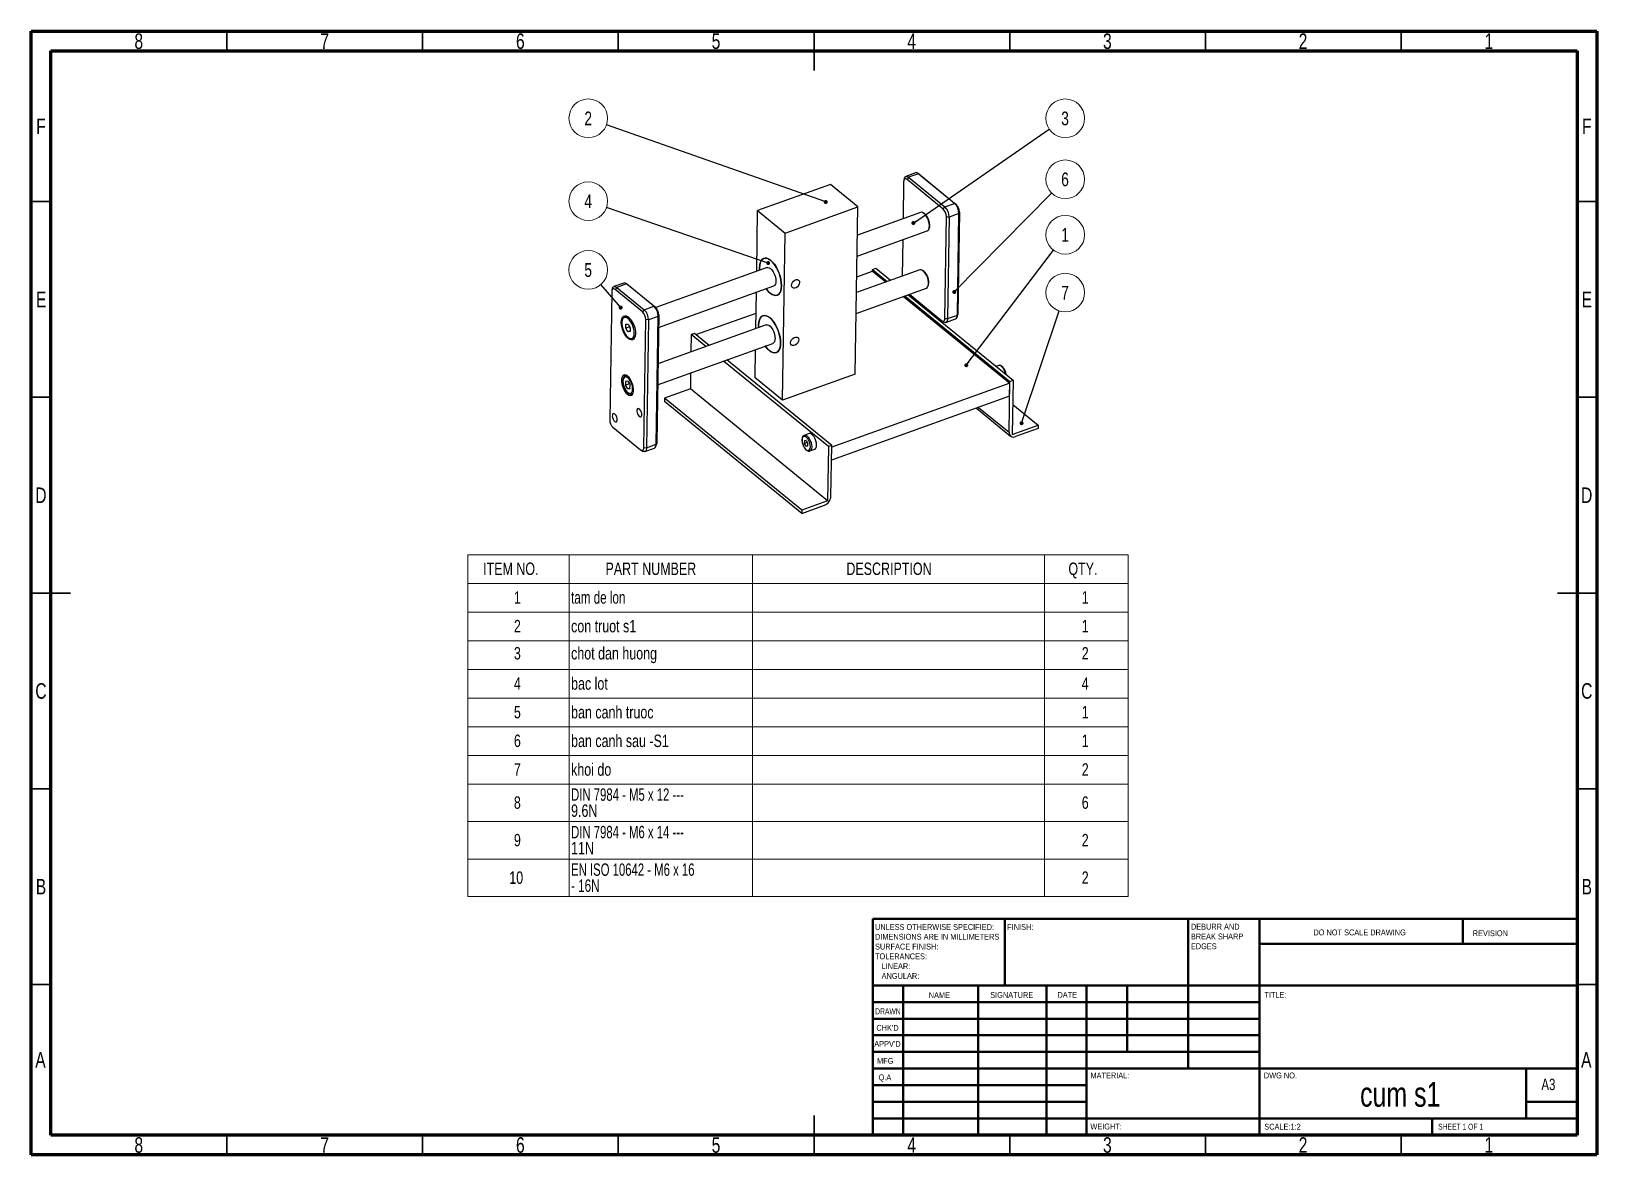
# Model space of a CAD drawing. Header units: millimetres. Extents: x 15 to 415, y 5 to 292.
import ezdxf

# ---------------------------------------------------------------- set-up
doc = ezdxf.new("R2010")
doc.units = ezdxf.units.MM
doc.styles.add('SLDTEXTSTYLE0', font='TXT', dxfattribs={"width": 0.75})
doc.styles.add('SLDTEXTSTYLE1', font='TXT', dxfattribs={"width": 0.686449})
doc.styles.add('SLDTEXTSTYLE2', font='TXT', dxfattribs={"width": 0.6875})
doc.styles.add('SLDTEXTSTYLE3', font='TXT', dxfattribs={"width": 0.7})
doc.styles.add('SLDTEXTSTYLE4', font='TXT', dxfattribs={"width": 0.681818})
doc.dimstyles.new('SLDDIMSTYLE0', dxfattribs={"dimtxt": 0.18, "dimasz": 1.016, "dimexe": 0, "dimexo": 0.0625, "dimgap": 0, "dimtad": 0, "dimtih": 1, "dimtoh": 1, "dimdec": 0, "dimrnd": 1e-09, "dimzin": 0, "dimdsep": 46, "dimtxsty": 'Standard', "dimblk1": 'DOT', "dimblk2": 'DOT', "dimsah": 1, "dimcen": 0.09, "dimadec": 0, "dimazin": 0, "dimtfac": 1.016, "dimtdec": 0, "dimtofl": 0, "dimtmove": 0, "dimatfit": 3, "dimldrblk": 'DOT', "dimfxl": 0, "dimfrac": 2, "dimtolj": 1, "dimtzin": 0, "dimarcsym": 0})

# ---------------------------------------------------------------- blocks, each defined once
blk = doc.blocks.new('SW_NOTE_0')
at = {"color": 0, "linetype": 'Continuous', "lineweight": 0, "char_height": 1.5, "attachment_point": 1, "style": 'SLDTEXTSTYLE0'}
for s, insert in [('UNLESS OTHERWISE SPECIFIED:', (0, 1.93)), ('SURFACE FINISH:', (0, -3.07)), ('DIMENSIONS ARE IN MILLIMETERS', (0, -0.57)), ('TOLERANCES:', (0, -5.57)), ('ANGULAR:', (1.69, -10.57)), ('LINEAR:', (1.69, -8.07))]:
    blk.add_mtext(s, dxfattribs=dict(at, insert=insert))
blk = doc.blocks.new('SW_NOTE_0_1')
at = {"color": 0, "linetype": 'Continuous', "lineweight": 0, "char_height": 1.5, "attachment_point": 1, "style": 'SLDTEXTSTYLE0'}
for s, insert in [('DEBURR AND', (0, 1.93)), ('BREAK SHARP', (0, -0.57)), ('EDGES', (0, -3.07))]:
    blk.add_mtext(s, dxfattribs=dict(at, insert=insert))
blk = doc.blocks.new('SW_TABLEANNOTATION_0')
at = {"color": 0, "linetype": 'Continuous', "lineweight": 18}
for p, q in [((0, 0), (0, -7.33)), ((0, 0), (25.88, 0)), ((25.88, 0), (25.88, -7.33)), ((25.88, 0), (72.7, 0)), ((72.7, 0), (72.7, -7.33)), ((72.7, 0), (147.33, 0)), ((147.33, 0), (147.33, -7.33)), ((147.33, 0), (168.76, 0)), ((168.76, 0), (168.76, -7.33)), ((0, -7.33), (25.88, -7.33)), ((0, -7.33), (0, -14.65)), ((25.88, -7.33), (72.7, -7.33)), ((25.88, -7.33), (25.88, -14.65)), ((72.7, -7.33), (147.33, -7.33)), ((72.7, -7.33), (72.7, -14.65)), ((147.33, -7.33), (168.76, -7.33)), ((147.33, -7.33), (147.33, -14.65)), ((168.76, -7.33), (168.76, -14.65)), ((0, -14.65), (0, -21.98)), ((0, -14.65), (25.88, -14.65)), ((25.88, -14.65), (25.88, -21.98)), ((25.88, -14.65), (72.7, -14.65)), ((72.7, -14.65), (72.7, -21.98)), ((72.7, -14.65), (147.33, -14.65)), ((147.33, -14.65), (147.33, -21.98)), ((147.33, -14.65), (168.76, -14.65)), ((168.76, -14.65), (168.76, -21.98)), ((0, -21.98), (0, -29.31)), ((0, -21.98), (25.88, -21.98)), ((25.88, -21.98), (25.88, -29.31)), ((25.88, -21.98), (72.7, -21.98)), ((72.7, -21.98), (72.7, -29.31)), ((72.7, -21.98), (147.33, -21.98)), ((147.33, -21.98), (147.33, -29.31)), ((147.33, -21.98), (168.76, -21.98)), ((168.76, -21.98), (168.76, -29.31)), ((0, -29.31), (0, -36.63)), ((0, -29.31), (25.88, -29.31)), ((25.88, -29.31), (25.88, -36.63)), ((25.88, -29.31), (72.7, -29.31)), ((72.7, -29.31), (72.7, -36.63)), ((72.7, -29.31), (147.33, -29.31)), ((147.33, -29.31), (147.33, -36.63)), ((147.33, -29.31), (168.76, -29.31)), ((168.76, -29.31), (168.76, -36.63)), ((0, -36.63), (0, -43.96)), ((0, -36.63), (25.88, -36.63)), ((25.88, -36.63), (25.88, -43.96)), ((25.88, -36.63), (72.7, -36.63)), ((72.7, -36.63), (72.7, -43.96)), ((72.7, -36.63), (147.33, -36.63)), ((147.33, -36.63), (147.33, -43.96)), ((147.33, -36.63), (168.76, -36.63)), ((168.76, -36.63), (168.76, -43.96)), ((0, -43.96), (0, -51.29)), ((0, -43.96), (25.88, -43.96)), ((25.88, -43.96), (25.88, -51.29)), ((25.88, -43.96), (72.7, -43.96)), ((72.7, -43.96), (72.7, -51.29)), ((72.7, -43.96), (147.33, -43.96)), ((147.33, -43.96), (147.33, -51.29)), ((147.33, -43.96), (168.76, -43.96)), ((168.76, -43.96), (168.76, -51.29)), ((0, -51.29), (0, -58.62)), ((0, -51.29), (25.88, -51.29)), ((25.88, -51.29), (25.88, -58.62)), ((25.88, -51.29), (72.7, -51.29)), ((72.7, -51.29), (72.7, -58.62)), ((72.7, -51.29), (147.33, -51.29)), ((147.33, -51.29), (147.33, -58.62)), ((147.33, -51.29), (168.76, -51.29)), ((168.76, -51.29), (168.76, -58.62)), ((0, -58.62), (0, -68.2)), ((0, -58.62), (25.88, -58.62)), ((25.88, -58.62), (25.88, -68.2)), ((25.88, -58.62), (72.7, -58.62)), ((72.7, -58.62), (72.7, -68.2)), ((72.7, -58.62), (147.33, -58.62)), ((147.33, -58.62), (147.33, -68.2)), ((147.33, -58.62), (168.76, -58.62)), ((168.76, -58.62), (168.76, -68.2)), ((0, -68.2), (0, -77.78)), ((0, -68.2), (25.88, -68.2)), ((25.88, -68.2), (25.88, -77.78)), ((25.88, -68.2), (72.7, -68.2)), ((72.7, -68.2), (72.7, -77.78)), ((72.7, -68.2), (147.33, -68.2)), ((147.33, -68.2), (147.33, -77.78)), ((147.33, -68.2), (168.76, -68.2)), ((168.76, -68.2), (168.76, -77.78)), ((0, -77.78), (0, -87.36)), ((0, -77.78), (25.88, -77.78)), ((25.88, -77.78), (25.88, -87.36)), ((25.88, -77.78), (72.7, -77.78)), ((72.7, -77.78), (72.7, -87.36)), ((72.7, -77.78), (147.33, -77.78)), ((147.33, -77.78), (147.33, -87.36)), ((147.33, -77.78), (168.76, -77.78)), ((168.76, -77.78), (168.76, -87.36)), ((0, -87.36), (25.88, -87.36)), ((25.88, -87.36), (72.7, -87.36)), ((72.7, -87.36), (147.33, -87.36)), ((147.33, -87.36), (168.76, -87.36))]:
    blk.add_line(p, q, dxfattribs=at)
at = {"color": 0, "linetype": 'Continuous', "lineweight": 0, "attachment_point": 1}
for s, insert, char_height, style in [('ITEM NO.', (3.9, -2.01), 3.175, 'SLDTEXTSTYLE0'), ('PART NUMBER', (35.17, -2.01), 3.175, 'SLDTEXTSTYLE0'), ('DESCRIPTION', (96.73, -2.01), 3.175, 'SLDTEXTSTYLE0'), ('QTY.', (153.46, -2.01), 3.175, 'SLDTEXTSTYLE0'), ('1', (11.77, -9.34), 3.17, 'SLDTEXTSTYLE0'), ('tam de lon', (26.38, -9.34), 3.175, 'SLDTEXTSTYLE3'), ('1', (156.87, -9.34), 3.17, 'SLDTEXTSTYLE0'), ('2', (11.77, -16.67), 3.17, 'SLDTEXTSTYLE0'), ('con truot s1', (26.38, -16.67), 3.175, 'SLDTEXTSTYLE0'), ('1', (156.87, -16.67), 3.17, 'SLDTEXTSTYLE0'), ('3', (11.77, -23.6), 3.17, 'SLDTEXTSTYLE0'), ('chot dan huong', (26.38, -23.6), 3.175, 'SLDTEXTSTYLE0'), ('2', (156.87, -23.6), 3.17, 'SLDTEXTSTYLE0'), ('4', (11.77, -31.32), 3.17, 'SLDTEXTSTYLE0'), ('bac lot', (26.38, -31.32), 3.175, 'SLDTEXTSTYLE0'), ('4', (156.87, -31.32), 3.17, 'SLDTEXTSTYLE0'), ('5', (11.77, -38.65), 3.17, 'SLDTEXTSTYLE0'), ('ban canh truoc', (26.38, -38.65), 3.175, 'SLDTEXTSTYLE0'), ('1', (156.87, -38.65), 3.17, 'SLDTEXTSTYLE0'), ('6', (11.77, -45.97), 3.17, 'SLDTEXTSTYLE0'), ('ban canh sau -S1', (26.38, -45.97), 3.175, 'SLDTEXTSTYLE0'), ('1', (156.87, -45.97), 3.17, 'SLDTEXTSTYLE0'), ('7', (11.77, -53.3), 3.17, 'SLDTEXTSTYLE0'), ('khoi do', (26.38, -53.3), 3.175, 'SLDTEXTSTYLE0'), ('2', (156.87, -53.3), 3.17, 'SLDTEXTSTYLE0'), ('DIN 7984 - M5 x 12 ---', (26.38, -59.7), 3.175, 'SLDTEXTSTYLE4'), ('8', (11.77, -61.75), 3.17, 'SLDTEXTSTYLE0'), ('9.6N', (26.38, -63.81), 3.175, 'SLDTEXTSTYLE0'), ('6', (156.87, -61.75), 3.17, 'SLDTEXTSTYLE0'), ('9', (11.77, -71.34), 3.17, 'SLDTEXTSTYLE0'), ('DIN 7984 - M6 x 14 ---', (26.38, -69.28), 3.175, 'SLDTEXTSTYLE4'), ('2', (156.87, -71.34), 3.17, 'SLDTEXTSTYLE0'), ('11N', (26.38, -73.39), 3.175, 'SLDTEXTSTYLE0'), ('EN ISO 10642 - M6 x 16', (26.38, -78.87), 3.175, 'SLDTEXTSTYLE4'), ('10', (10.59, -80.92), 3.175, 'SLDTEXTSTYLE0'), ('- 16N', (26.38, -82.97), 3.175, 'SLDTEXTSTYLE3'), ('2', (156.87, -80.92), 3.17, 'SLDTEXTSTYLE0')]:
    blk.add_mtext(s, dxfattribs=dict(at, insert=insert, char_height=char_height, style=style))
blk = doc.blocks.new('SW_NOTE_0_2')
at = {"color": 0, "linetype": 'Continuous', "lineweight": 0}
blk.add_circle((1.57, 4.69), 4.94, dxfattribs=at)
at = {"color": 0, "linetype": 'Continuous', "lineweight": 0, "insert": (1.53, 6.41), "char_height": 3.5, "attachment_point": 2, "style": 'SLDTEXTSTYLE0'}
blk.add_mtext('7', dxfattribs=at)
blk = doc.blocks.new('_Dot')
at = {"color": 0, "linetype": 'ByBlock', "lineweight": -2}
blk.add_line((-0.5, 0), (-1, 0), dxfattribs=at)
at = {"color": 0, "linetype": 'ByBlock', "const_width": 0.5}
blk.add_lwpolyline([(-0.25, 0, 1), (0.25, 0, 1)], format="xyb", close=True, dxfattribs=at)
blk = doc.blocks.new('SW_NOTE_0_3')
at = {"color": 0, "linetype": 'Continuous', "lineweight": 0}
blk.add_circle((2.99, 3.94), 4.94, dxfattribs=at)
at = {"color": 0, "linetype": 'Continuous', "lineweight": 0, "insert": (2.95, 5.66), "char_height": 3.5, "attachment_point": 2, "style": 'SLDTEXTSTYLE0'}
blk.add_mtext('1', dxfattribs=at)
blk = doc.blocks.new('SW_NOTE_0_4')
at = {"color": 0, "linetype": 'Continuous', "lineweight": 0}
blk.add_circle((3.47, 3.52), 4.94, dxfattribs=at)
at = {"color": 0, "linetype": 'Continuous', "lineweight": 0, "insert": (3.43, 5.25), "char_height": 3.5, "attachment_point": 2, "style": 'SLDTEXTSTYLE0'}
blk.add_mtext('6', dxfattribs=at)
blk = doc.blocks.new('SW_NOTE_0_5')
at = {"color": 0, "linetype": 'Continuous', "lineweight": 0}
blk.add_circle((4.07, 2.8), 4.94, dxfattribs=at)
at = {"color": 0, "linetype": 'Continuous', "lineweight": 0, "insert": (4.03, 4.53), "char_height": 3.5, "attachment_point": 2, "style": 'SLDTEXTSTYLE0'}
blk.add_mtext('3', dxfattribs=at)
blk = doc.blocks.new('SW_NOTE_0_6')
at = {"color": 0, "linetype": 'Continuous', "lineweight": 0}
blk.add_circle((-4.66, 1.64), 4.94, dxfattribs=at)
at = {"color": 0, "linetype": 'Continuous', "lineweight": 0, "insert": (-4.69, 3.37), "char_height": 3.5, "attachment_point": 2, "style": 'SLDTEXTSTYLE0'}
blk.add_mtext('2', dxfattribs=at)
blk = doc.blocks.new('SW_NOTE_0_7')
at = {"color": 0, "linetype": 'Continuous', "lineweight": 0}
blk.add_circle((-4.67, 1.61), 4.94, dxfattribs=at)
at = {"color": 0, "linetype": 'Continuous', "lineweight": 0, "insert": (-4.71, 3.33), "char_height": 3.5, "attachment_point": 2, "style": 'SLDTEXTSTYLE0'}
blk.add_mtext('4', dxfattribs=at)
blk = doc.blocks.new('SW_NOTE_0_8')
at = {"color": 0, "linetype": 'Continuous', "lineweight": 0}
blk.add_circle((-3.22, 3.75), 4.94, dxfattribs=at)
at = {"color": 0, "linetype": 'Continuous', "lineweight": 0, "insert": (-3.25, 5.47), "char_height": 3.5, "attachment_point": 2, "style": 'SLDTEXTSTYLE0'}
blk.add_mtext('5', dxfattribs=at)

msp = doc.modelspace()

# ---------------------------------------------------------------- linework, layer by layer
at = {"color": 7, "linetype": 'Continuous', "lineweight": 70}
for p, q in [((15, 5), (15, 292)), ((15, 292), (415, 292)), ((415, 292), (415, 5)), ((20, 10), (20, 287)), ((20, 287), (410, 287)), ((410, 287), (410, 10)), ((410, 10), (20, 10)), ((415, 5), (15, 5))]:
    msp.add_line(p, q, dxfattribs=at)
at = {"color": 7, "linetype": 'Continuous', "lineweight": 35}
for p, q in [((65, 287), (65, 292)), ((115, 287), (115, 292)), ((165, 287), (165, 292)), ((215, 292), (215, 282)), ((215, 287), (215, 292)), ((265, 287), (265, 292)), ((315, 287), (315, 292)), ((365, 287), (365, 292)), ((20, 248.5), (15, 248.5)), ((410, 248.5), (415, 248.5)), ((20, 198.5), (15, 198.5)), ((410, 198.5), (415, 198.5)), ((15, 148.5), (25, 148.5)), ((20, 148.5), (15, 148.5)), ((415, 148.5), (405, 148.5)), ((410, 148.5), (415, 148.5)), ((20, 98.5), (15, 98.5)), ((410, 98.5), (415, 98.5)), ((20, 48.5), (15, 48.5)), ((410, 48.5), (415, 48.5)), ((215, 5), (215, 15)), ((65, 10), (65, 5)), ((115, 10), (115, 5)), ((165, 10), (165, 5)), ((215, 10), (215, 5)), ((265, 10), (265, 5)), ((315, 10), (315, 5)), ((365, 10), (365, 5))]:
    msp.add_line(p, q, dxfattribs=at)
at = {"color": 7, "linetype": 'Continuous', "lineweight": 25}
for p, q in [((219.21, 252.88), (200.59, 246.18)), ((226.22, 247.15), (219.21, 252.88)), ((237.91, 253.57), (237.77, 244.12)), ((238.11, 254.44), (237.96, 253.94)), ((240.97, 255.81), (238.49, 254.92)), ((239.19, 254.71), (238.77, 254.14)), ((248.03, 246.59), (238.77, 254.14)), ((241.68, 255.6), (239.19, 254.71)), ((239.19, 254.71), (248.45, 247.16)), ((242, 255.39), (241.57, 255.68)), ((250.94, 248.05), (241.68, 255.6)), ((242.08, 255.33), (241.68, 255.6)), ((242, 255.39), (242.08, 255.33)), ((242.08, 255.33), (251.34, 247.78)), ((248.45, 247.16), (250.94, 248.05)), ((251.34, 247.78), (250.94, 248.05)), ((200.35, 230.68), (200.59, 246.18)), ((200.59, 246.18), (207.6, 240.46)), ((207.6, 240.46), (226.22, 247.15)), ((225.56, 204.42), (226.22, 247.15)), ((242.24, 245.73), (226.11, 239.93)), ((243.2, 245.43), (242.99, 245.57)), ((248.03, 246.59), (248.45, 247.16)), ((248.46, 218.67), (248.85, 244.65)), ((248.85, 244.65), (249.55, 244.56)), ((249.55, 244.56), (249.15, 218.59)), ((252.03, 245.46), (249.55, 244.56)), ((251.63, 219.48), (252.03, 245.46)), ((252.17, 245.83), (251.77, 219.86)), ((252.03, 245.46), (252.17, 245.83)), ((206.94, 197.73), (207.6, 240.46)), ((226.03, 234.59), (243.93, 241.03)), ((244.41, 241.62), (244.48, 241.87)), ((244.53, 242.11), (244.48, 241.87)), ((237.68, 238.78), (237.54, 229.46)), ((203.03, 231.64), (174.57, 221.42)), ((201.07, 231.58), (201.09, 230.95)), ((242.02, 231.07), (225.89, 225.27)), ((225.95, 229.29), (229.97, 230.73)), ((229.97, 230.73), (229.98, 231.15)), ((229.97, 230.73), (233.37, 227.96)), ((229.98, 231.15), (230.8, 231.45)), ((229.98, 231.15), (233.73, 228.09)), ((230.8, 231.45), (234.56, 228.39)), ((242.98, 230.77), (242.76, 230.91)), ((163.31, 225.45), (162.81, 192.77)), ((163.51, 226.32), (163.36, 225.82)), ((166.37, 227.68), (163.89, 226.79)), ((164.59, 226.59), (164.17, 226.02)), ((171.18, 220.3), (164.17, 226.02)), ((167.07, 227.48), (164.59, 226.59)), ((164.59, 226.59), (171.61, 220.86)), ((167.4, 227.27), (166.96, 227.56)), ((174.09, 221.76), (167.07, 227.48)), ((167.07, 227.48), (167.48, 227.21)), ((167.4, 227.27), (167.48, 227.21)), ((167.48, 227.21), (174.5, 221.49)), ((175.27, 216.35), (204.72, 226.94)), ((200.12, 216.01), (200.27, 225.34)), ((204.94, 227.08), (204.72, 226.94)), ((225.8, 219.93), (243.71, 226.36)), ((237.89, 224.27), (265.04, 202.12)), ((238.25, 224.4), (265.05, 202.54)), ((239.08, 224.7), (265.88, 202.84)), ((239.38, 224.81), (247.59, 218.1)), ((244.18, 226.96), (244.26, 227.21)), ((171.61, 220.86), (171.18, 220.3)), ((171.61, 220.86), (174.09, 221.76)), ((174.5, 221.49), (174.09, 221.76)), ((184.81, 214.51), (200.18, 220.03)), ((166.96, 219.04), (166.52, 218.88)), ((166.91, 216.18), (166.92, 217.15)), ((167.82, 216.51), (166.91, 216.18)), ((167.47, 215.24), (166.91, 216.18)), ((166.92, 217.15), (167.49, 217.19)), ((167.49, 217.19), (168.05, 216.25)), ((167.82, 216.51), (167.82, 216.63)), ((168.05, 216.12), (167.82, 216.51)), ((168.05, 216.25), (168.04, 215.27)), ((171.5, 185.68), (172.01, 218.35)), ((172.7, 218.27), (172.01, 218.35)), ((172.7, 218.27), (172.2, 185.6)), ((175.18, 219.16), (172.7, 218.27)), ((174.68, 186.49), (175.18, 219.16)), ((175.32, 219.54), (174.82, 186.86)), ((202.81, 216.98), (175.13, 207.03)), ((175.32, 219.54), (175.18, 219.16)), ((200.85, 216.92), (200.87, 216.28)), ((247.68, 218.04), (248.11, 217.75)), ((248.46, 218.67), (249.15, 218.59)), ((248.7, 217.62), (251.19, 218.52)), ((249.15, 218.59), (251.63, 219.48)), ((251.56, 218.99), (251.71, 219.49)), ((251.63, 219.48), (251.77, 219.86)), ((168.04, 215.44), (167.47, 215.24)), ((168.04, 215.27), (167.47, 215.24)), ((168.44, 213.54), (168.87, 213.7)), ((175.04, 201.69), (204.5, 212.27)), ((183.63, 214.5), (183.56, 210.06)), ((184.46, 214.8), (183.63, 214.5)), ((187.38, 211.44), (183.63, 214.5)), ((188.21, 211.74), (184.46, 214.8)), ((219.53, 186.19), (192.73, 208.05)), ((199.93, 203.45), (200.04, 210.67)), ((167.01, 204.12), (166.83, 204.05)), ((183.48, 204.72), (183.42, 200.67)), ((218.7, 185.89), (191.9, 207.75)), ((225.56, 204.42), (206.94, 197.73)), ((262.16, 206.62), (261.52, 206.39)), ((166.87, 202.55), (166.86, 201.58)), ((167.83, 201.92), (166.86, 201.58)), ((167.42, 200.64), (166.86, 201.58)), ((167.44, 202.58), (166.87, 202.55)), ((167.99, 200.84), (167.42, 200.64)), ((167.98, 200.67), (167.42, 200.64)), ((167.44, 202.58), (167.99, 201.65)), ((167.98, 200.67), (167.99, 201.65)), ((183.42, 200.67), (176.8, 198.3)), ((218.49, 172.06), (183.42, 200.67)), ((206.94, 197.73), (199.93, 203.45)), ((265.04, 202.12), (219.53, 185.77)), ((264.85, 189.55), (265.05, 202.54)), ((264.99, 198.77), (265.04, 202.12)), ((265.05, 202.54), (265.88, 202.84)), ((265.88, 202.84), (265.66, 189.01)), ((168.52, 199.35), (168.7, 199.41)), ((176.8, 198.3), (176.78, 197.46)), ((211.86, 168.85), (176.78, 197.46)), ((211.87, 169.68), (176.8, 198.3)), ((264.99, 198.77), (219.47, 182.42)), ((265.78, 196.7), (272.29, 191.39)), ((256.51, 195.72), (265.24, 188.6)), ((163.63, 190.83), (170.64, 185.11)), ((213.74, 189.23), (212.5, 188.78)), ((265.66, 189.01), (272.29, 191.39)), ((272.27, 190.55), (266.48, 188.47)), ((272.29, 191.39), (272.27, 190.55)), ((170.73, 185.04), (171.16, 184.75)), ((171.5, 185.68), (172.2, 185.6)), ((171.75, 184.63), (174.24, 185.52)), ((172.2, 185.6), (174.68, 186.49)), ((174.61, 185.99), (174.76, 186.5)), ((174.82, 186.86), (174.68, 186.49)), ((212.6, 187.41), (212.59, 186.68)), ((213.31, 186.94), (212.59, 186.68)), ((213.01, 185.98), (212.59, 186.68)), ((213.02, 187.44), (212.6, 187.41)), ((213.43, 186.13), (213.01, 185.98)), ((213.43, 186), (213.01, 185.98)), ((213.02, 187.44), (213.44, 186.73)), ((213.43, 186), (213.44, 186.73)), ((213.94, 184.78), (215.18, 185.23)), ((218.7, 185.89), (218.49, 172.06)), ((219.53, 186.19), (218.7, 185.89)), ((219.33, 173.2), (219.53, 186.19)), ((219.47, 182.42), (219.53, 185.77)), ((218.49, 172.06), (211.87, 169.68)), ((211.86, 168.85), (217.65, 170.93)), ((211.87, 169.68), (211.86, 168.85))]:
    msp.add_line(p, q, dxfattribs=at)
at = {"color": 8, "linetype": 'Continuous', "lineweight": 25}
for p, q in [((166.83, 204.05), (167.08, 204.09)), ((257.05, 195.92), (264.85, 189.55))]:
    msp.add_line(p, q, dxfattribs=at)
at = {"color": 7, "linetype": 'Continuous', "lineweight": 50}
for p, q in [((230, 65.25), (410, 65.25)), ((230, 65.25), (230, 10)), ((263.8, 48.25), (263.8, 65.25)), ((310.6, 65.25), (310.6, 27)), ((328.8, 65.25), (328.8, 10)), ((380.8, 58.88), (380.8, 65.25)), ((410, 58.88), (328.8, 58.88)), ((410, 48.25), (230, 48.25)), ((237.8, 48.25), (237.8, 10)), ((256.99, 48.25), (256.99, 10)), ((274.4, 48.25), (274.4, 10)), ((284.6, 10), (284.6, 48.25)), ((295, 31.25), (295, 48.25)), ((328.8, 44), (230, 44)), ((328.8, 39.75), (230, 39.75)), ((328.8, 35.5), (230, 35.5)), ((328.8, 31.25), (230, 31.25)), ((284.6, 27), (230, 27)), ((284.6, 27), (410, 27)), ((397, 14.25), (397, 27)), ((284.6, 22.75), (230, 22.75)), ((284.6, 18.5), (230, 18.5)), ((410, 18.5), (397, 18.5)), ((230, 14.25), (410, 14.25)), ((373, 10), (373, 14.25))]:
    msp.add_line(p, q, dxfattribs=at)
at = {"color": 7, "linetype": 'Continuous', "lineweight": 25, "flags": 128}
for points in [[(238.77, 254.14), (238.61, 254.25), (238.45, 254.31), (238.3, 254.31), (238.17, 254.26), (238.06, 254.15), (237.98, 254), (237.93, 253.8), (237.91, 253.57)], [(238.11, 254.44), (238.14, 254.52), (238.25, 254.73), (238.39, 254.87), (238.57, 254.94), (238.76, 254.93), (238.97, 254.86), (239.19, 254.71)], [(244.47, 241.89), (244.49, 242.4), (244.43, 242.97), (244.28, 243.57), (244.06, 244.15), (243.78, 244.69), (243.45, 245.14), (243.1, 245.49), (242.75, 245.7), (242.43, 245.77), (242.24, 245.73)], [(201.09, 230.95), (201.07, 231.53), (201.12, 232.23), (201.25, 232.84), (201.46, 233.34), (201.75, 233.72), (202.1, 233.96), (202.5, 234.06), (202.95, 234.02), (203.42, 233.83), (203.91, 233.5), (204.4, 233.05), (204.87, 232.48), (205.31, 231.82), (205.71, 231.07), (206.05, 230.28), (206.33, 229.45), (206.53, 228.62), (206.65, 227.81), (206.68, 227.04), (206.64, 226.35), (206.5, 225.74), (206.29, 225.24), (206.01, 224.86), (206.01, 224.86)], [(202.78, 226.24), (202.86, 226.14), (203.33, 225.56), (203.81, 225.1), (204.3, 224.77), (204.78, 224.57), (205.23, 224.52), (205.63, 224.61), (205.99, 224.84), (206.28, 225.21), (206.49, 225.71), (206.63, 226.31), (206.68, 227), (206.65, 227.76), (206.54, 228.57), (206.34, 229.4), (206.07, 230.23), (205.73, 231.03), (205.34, 231.77), (204.9, 232.44), (204.43, 233.02), (203.94, 233.48), (203.45, 233.81), (202.98, 234.01), (202.53, 234.06), (202.12, 233.97), (201.77, 233.74), (201.48, 233.37), (201.26, 232.87), (201.13, 232.27), (201.07, 231.58), (201.07, 231.58)], [(203.03, 231.64), (203.23, 231.68), (203.56, 231.61), (203.91, 231.39), (204.25, 231.04), (204.58, 230.58), (204.86, 230.04), (205.08, 229.45), (205.22, 228.86), (205.28, 228.29), (205.25, 227.78), (205.14, 227.37), (204.94, 227.08)], [(211.32, 227.84), (211.25, 227.46), (211.06, 227.08), (210.79, 226.75), (210.45, 226.5), (210.09, 226.37), (209.75, 226.38), (209.48, 226.51), (209.3, 226.76), (209.25, 227.1), (209.32, 227.48), (209.5, 227.86), (209.78, 228.19), (210.12, 228.44), (210.48, 228.57), (210.81, 228.56), (211.08, 228.43), (211.26, 228.18), (211.32, 227.84)], [(243.71, 226.36), (243.8, 226.4), (244.03, 226.62), (244.19, 226.97), (244.26, 227.43), (244.25, 227.98), (244.15, 228.56), (243.97, 229.16), (243.72, 229.73), (243.42, 230.23), (243.08, 230.65), (242.73, 230.93), (242.38, 231.08), (242.07, 231.08), (242.02, 231.07)], [(164.17, 226.02), (164.01, 226.13), (163.85, 226.18), (163.7, 226.19), (163.57, 226.14), (163.46, 226.03), (163.38, 225.88), (163.33, 225.68), (163.31, 225.45)], [(163.51, 226.32), (163.54, 226.4), (163.65, 226.6), (163.79, 226.74), (163.96, 226.81), (164.16, 226.81), (164.37, 226.73), (164.59, 226.59)], [(206.01, 224.86), (205.66, 224.62), (205.25, 224.52), (204.8, 224.56), (204.33, 224.75), (203.84, 225.08), (203.36, 225.53), (202.89, 226.1), (202.78, 226.24)], [(167.53, 213.52), (167.14, 213.9), (166.77, 214.4), (166.43, 214.98), (166.15, 215.62), (165.94, 216.28), (165.8, 216.95), (165.75, 217.58), (165.78, 218.15), (165.89, 218.63), (166.09, 219), (166.35, 219.24), (166.67, 219.34), (167.03, 219.3), (167.42, 219.11), (167.81, 218.79), (168.19, 218.35), (168.55, 217.81), (168.86, 217.2), (169.1, 216.54), (169.28, 215.87), (169.38, 215.22), (169.39, 214.61), (169.32, 214.08), (169.16, 213.65), (168.93, 213.35), (168.64, 213.18), (168.3, 213.15), (167.92, 213.27), (167.53, 213.52)], [(169.07, 214.93), (169.03, 215.51), (168.91, 216.14), (168.72, 216.76), (168.45, 217.36), (168.13, 217.89), (167.78, 218.34), (167.41, 218.67), (167.05, 218.86), (166.71, 218.92), (166.41, 218.83), (166.17, 218.59), (165.99, 218.23), (165.9, 217.76), (165.9, 217.21), (165.98, 216.6), (166.14, 215.97), (166.37, 215.36), (166.66, 214.79), (167, 214.3), (167.36, 213.91), (167.73, 213.64), (168.09, 213.51), (168.41, 213.53), (168.68, 213.7), (168.89, 214), (169.02, 214.41), (169.07, 214.93)], [(200.87, 216.28), (200.85, 216.98), (200.91, 217.67), (201.05, 218.26), (201.28, 218.74), (201.57, 219.1), (201.93, 219.32), (202.34, 219.4), (202.79, 219.33), (203.27, 219.13), (203.76, 218.78), (204.25, 218.31), (204.71, 217.73), (205.15, 217.05), (205.54, 216.3), (205.87, 215.49), (206.13, 214.67), (206.32, 213.84), (206.43, 213.03), (206.46, 212.27)], [(202.56, 211.58), (202.63, 211.47), (203.1, 210.9), (203.59, 210.44), (204.08, 210.1), (204.55, 209.91), (205, 209.85), (205.41, 209.95), (205.76, 210.18), (206.05, 210.55), (206.27, 211.04), (206.4, 211.65), (206.46, 212.34), (206.43, 213.1), (206.31, 213.91), (206.11, 214.74), (205.84, 215.57), (205.51, 216.36), (205.11, 217.11), (204.67, 217.78), (204.2, 218.36), (203.72, 218.82), (203.23, 219.15), (202.75, 219.35), (202.31, 219.4), (201.9, 219.31), (201.54, 219.07), (201.25, 218.7), (201.04, 218.21), (200.9, 217.61), (200.85, 216.92), (200.85, 216.92)], [(202.81, 216.98), (203.1, 217.01), (203.44, 216.89), (203.79, 216.63), (204.14, 216.24), (204.45, 215.75), (204.71, 215.19), (204.91, 214.6), (205.02, 214), (205.05, 213.45)], [(247.59, 218.1), (247.76, 217.99), (247.92, 217.93), (248.07, 217.93), (248.2, 217.98), (248.3, 218.09), (248.38, 218.24), (248.44, 218.44), (248.46, 218.67)], [(249.15, 218.59), (249.12, 218.28), (249.05, 218.02), (248.95, 217.81), (248.8, 217.67), (248.63, 217.6), (248.43, 217.61), (248.22, 217.68), (248.11, 217.75)], [(251.77, 219.86), (251.75, 219.63), (251.71, 219.49)], [(206.46, 212.27), (206.4, 211.59), (206.25, 211), (206.03, 210.51), (205.73, 210.15), (205.37, 209.93), (204.96, 209.85), (204.51, 209.92), (204.03, 210.13), (203.55, 210.47), (203.06, 210.94), (202.59, 211.53), (202.56, 211.58)], [(211.09, 213.18), (211.02, 212.8), (210.84, 212.42), (210.56, 212.09), (210.22, 211.84), (209.86, 211.71), (209.53, 211.71), (209.25, 211.85), (209.08, 212.1), (209.02, 212.43), (209.09, 212.82), (209.27, 213.2), (209.55, 213.53), (209.89, 213.77), (210.25, 213.9), (210.59, 213.9), (210.86, 213.76), (211.03, 213.51), (211.09, 213.18)], [(167.31, 199.28), (167.68, 199.04), (168.03, 198.96), (168.34, 199.02), (168.6, 199.24), (168.78, 199.59), (168.87, 200.05), (168.88, 200.61), (168.8, 201.22), (168.64, 201.85), (168.4, 202.47), (168.09, 203.04), (167.75, 203.52), (167.38, 203.89), (167.01, 204.12), (166.66, 204.21), (166.35, 204.14), (166.1, 203.93), (165.92, 203.58), (165.82, 203.11), (165.81, 202.55), (165.89, 201.94), (166.06, 201.31), (166.3, 200.69), (166.6, 200.13), (166.94, 199.65), (167.31, 199.28)], [(168.66, 200.62), (168.63, 201.13), (168.51, 201.68), (168.32, 202.22), (168.06, 202.72), (167.77, 203.14), (167.45, 203.46), (167.13, 203.66), (166.83, 203.71), (166.57, 203.62), (166.37, 203.4), (166.24, 203.05), (166.19, 202.61), (166.23, 202.09), (166.35, 201.55), (166.54, 201.01), (166.79, 200.51), (167.09, 200.08), (167.41, 199.76), (167.73, 199.57), (168.03, 199.51), (168.29, 199.6), (168.49, 199.83), (168.62, 200.17), (168.66, 200.62)], [(164.08, 192.35), (164.31, 192.23), (164.51, 192.25), (164.65, 192.41), (164.72, 192.69), (164.7, 193.05), (164.61, 193.45), (164.44, 193.82), (164.22, 194.12), (163.99, 194.31), (163.77, 194.36), (163.6, 194.27), (163.49, 194.04), (163.46, 193.72), (163.52, 193.33), (163.66, 192.94), (163.85, 192.6), (164.08, 192.35)], [(170.35, 193.6), (170.58, 193.47), (170.78, 193.5), (170.92, 193.66), (170.99, 193.94), (170.97, 194.3), (170.88, 194.7), (170.71, 195.07), (170.49, 195.37), (170.26, 195.56), (170.04, 195.61), (169.87, 195.52), (169.76, 195.29), (169.73, 194.97), (169.79, 194.58), (169.93, 194.19), (170.12, 193.85), (170.35, 193.6)], [(214.07, 185.86), (214.03, 186.34), (213.91, 186.85), (213.72, 187.34), (213.47, 187.79), (213.18, 188.15), (212.88, 188.39), (212.59, 188.49), (212.34, 188.45), (212.14, 188.27), (212.01, 187.96), (211.96, 187.55), (212, 187.08), (212.12, 186.57), (212.31, 186.07), (212.56, 185.62), (212.85, 185.27), (213.15, 185.03), (213.44, 184.92), (213.69, 184.96), (213.89, 185.14), (214.02, 185.45), (214.07, 185.86)], [(215.66, 186.27), (215.62, 186.78), (215.49, 187.34), (215.29, 187.88), (215.03, 188.37), (214.72, 188.78), (214.4, 189.08), (214.08, 189.23), (213.79, 189.24), (213.74, 189.23)], [(170.64, 185.11), (170.81, 185), (170.97, 184.94), (171.11, 184.94), (171.24, 184.99), (171.35, 185.09), (171.43, 185.25), (171.48, 185.44), (171.5, 185.68)], [(172.2, 185.6), (172.17, 185.29), (172.1, 185.02), (172, 184.82), (171.85, 184.68), (171.68, 184.61), (171.48, 184.61), (171.27, 184.69), (171.16, 184.75)], [(174.82, 186.86), (174.8, 186.63), (174.76, 186.5)], [(215.18, 185.23), (215.26, 185.27), (215.47, 185.48), (215.61, 185.82), (215.66, 186.27)]]:
    msp.add_lwpolyline(points, dxfattribs=at)
at = {"color": 8, "linetype": 'Continuous', "lineweight": 25, "flags": 128}
for points in [[(264, 204.37), (263.85, 204.92), (263.62, 205.45), (263.34, 205.92), (263.03, 206.29), (262.71, 206.54), (262.39, 206.65), (262.16, 206.62)], [(168.74, 199.48), (168.68, 199.44), (168.53, 199.35)], [(212.5, 188.78), (212.55, 188.79), (212.84, 188.79), (213.16, 188.63), (213.48, 188.34), (213.79, 187.93), (214.05, 187.43), (214.25, 186.89), (214.37, 186.34), (214.41, 185.82)], [(214.41, 185.82), (214.36, 185.37), (214.23, 185.03), (214.02, 184.82), (213.94, 184.78)]]:
    msp.add_lwpolyline(points, dxfattribs=at)
at = {"color": 7, "linetype": 'Continuous', "lineweight": 25}
for centre, radius, start, end in [((241.15, 255.11), 0.723, 43.2283, 103.9977), ((248.44, 245.46), 3.59, 359.8806, 45.994), ((240.77, 242.52), 3.79, 353.7187, 50.004), ((246.16, 244.65), 2.69, 359.8806, 45.994), ((245.96, 244.57), 3.59, 359.8806, 45.994), ((249.47, 245.84), 2.69, 359.8806, 45.994), ((243.48, 241.9), 0.985, 297.4786, 359.186), ((240.66, 227.93), 3.66, 348.6693, 50.8579), ((166.55, 226.98), 0.723, 43.2283, 103.9977), ((169.31, 218.36), 2.69, 359.8806, 45.994), ((169.11, 218.28), 3.59, 359.8806, 45.994), ((171.59, 219.17), 3.59, 359.8806, 45.994), ((172.62, 219.55), 2.69, 359.8806, 45.994), ((167.2, 218.21), 0.861, 60.5281, 106.4101), ((169.89, 217.08), 2.07, 196.356, 207.2647), ((250.67, 219.34), 0.973, 302.0679, 8.3894), ((168.51, 214.52), 0.899, 294.1486, 337.9677), ((203.92, 213.27), 1.15, 300.2275, 9.1044), ((165.5, 192.77), 2.69, 179.8806, 225.994), ((265.97, 189.47), 1.12, 175.8648, 297.0117), ((173.72, 186.35), 0.973, 302.0679, 8.3894), ((216.7, 173.39), 2.64, 291.0836, 355.8868)]:
    msp.add_arc(centre, radius, start, end, dxfattribs=at)
for points, knots in [([(166.82, 204.05), (166.82, 204.05), (166.71, 204.03), (166.52, 203.87), (166.32, 203.6), (166.19, 203.23), (166.13, 202.78), (166.15, 202.25), (166.26, 201.7), (166.44, 201.14), (166.67, 200.62), (166.96, 200.15), (167.29, 199.75), (167.64, 199.47), (167.98, 199.32), (168.29, 199.28), (168.46, 199.34), (168.53, 199.37)], [0, 0, 0, 0, 0.0031537, 0.0695423, 0.1351308, 0.2055253, 0.2814895, 0.3587444, 0.4353088, 0.511403, 0.587453, 0.6638088, 0.7409456, 0.8195046, 0.8903214, 0.9552712, 1, 1, 1, 1]), ([(263.83, 205.29), (263.78, 205.42), (263.64, 205.7), (263.38, 206.08), (263.06, 206.41), (262.74, 206.61), (262.43, 206.69), (262.26, 206.64), (262.18, 206.62)], [0, 0, 0, 0, 0.14579, 0.331455, 0.51968, 0.712262, 0.873982, 1, 1, 1, 1]), ([(264.14, 204.25), (264.11, 204.4), (264.06, 204.71), (263.94, 205.07), (263.85, 205.26), (263.83, 205.29)], [0, 0, 0, 0, 0.414963, 0.898282, 1, 1, 1, 1]), ([(212.5, 188.77), (212.43, 188.74), (212.26, 188.67), (212.09, 188.43), (211.96, 188.1), (211.91, 187.69), (211.93, 187.2), (212.04, 186.69), (212.16, 186.31), (212.26, 186.13), (212.27, 186.1)], [0, 0, 0, 0, 0.100963, 0.23052, 0.367635, 0.517157, 0.670008, 0.821484, 0.972125, 1, 1, 1, 1]), ([(212.27, 186.1), (212.33, 185.97), (212.47, 185.68), (212.74, 185.3), (213.06, 184.98), (213.38, 184.79), (213.69, 184.72), (213.86, 184.77), (213.94, 184.79)], [0, 0, 0, 0, 0.1499432, 0.3349876, 0.5226798, 0.7147855, 0.8749538, 1, 1, 1, 1])]:
    msp.add_open_spline(points, degree=3, knots=knots, dxfattribs=at)

# ---------------------------------------------------------------- block references
at = {"color": 7, "linetype": 'Continuous', "lineweight": 0}
for name, p in [('SW_NOTE_0_6', (161.99, 268.13)), ('SW_NOTE_0_5', (275.12, 266.97)), ('SW_NOTE_0_4', (275.72, 250.67)), ('SW_NOTE_0_7', (162, 247)), ('SW_NOTE_0_3', (276.2, 236.07)), ('SW_NOTE_0_8', (160.54, 227.3)), ('SW_NOTE_0_2', (277.62, 220.55)), ('SW_TABLEANNOTATION_0', (126.55, 158.29)), ('SW_NOTE_0_1', (311.31, 62.07)), ('SW_NOTE_0', (230.59, 61.99))]:
    msp.add_blockref(name, p, dxfattribs=at)

# ---------------------------------------------------------------- texts
for s, insert, char_height, attachment_point, style in [('8', (42.46, 291.46), 3.97, 2, 'SLDTEXTSTYLE0'), ('7', (89.96, 291.46), 3.97, 2, 'SLDTEXTSTYLE0'), ('6', (139.96, 291.46), 3.97, 2, 'SLDTEXTSTYLE0'), ('5', (189.96, 291.46), 3.97, 2, 'SLDTEXTSTYLE0'), ('4', (239.96, 291.46), 3.97, 2, 'SLDTEXTSTYLE0'), ('3', (289.96, 291.46), 3.97, 2, 'SLDTEXTSTYLE0'), ('2', (339.96, 291.46), 3.97, 2, 'SLDTEXTSTYLE0'), ('1', (387.46, 291.46), 3.97, 2, 'SLDTEXTSTYLE0'), ('F', (17.46, 269.71), 3.97, 2, 'SLDTEXTSTYLE0'), ('F', (412.46, 269.71), 3.97, 2, 'SLDTEXTSTYLE0'), ('E', (17.51, 225.46), 3.97, 2, 'SLDTEXTSTYLE0'), ('E', (412.51, 225.46), 3.97, 2, 'SLDTEXTSTYLE0'), ('D', (17.45, 175.46), 3.97, 2, 'SLDTEXTSTYLE0'), ('D', (412.45, 175.46), 3.97, 2, 'SLDTEXTSTYLE0'), ('C', (17.46, 125.46), 3.97, 2, 'SLDTEXTSTYLE0'), ('C', (412.46, 125.46), 3.97, 2, 'SLDTEXTSTYLE0'), ('B', (17.47, 75.46), 3.97, 2, 'SLDTEXTSTYLE0'), ('B', (412.47, 75.46), 3.97, 2, 'SLDTEXTSTYLE0'), ('FINISH:', (264.37, 63.92), 1.5, 1, 'SLDTEXTSTYLE0'), ('DO NOT SCALE DRAWING', (342.61, 62.53), 1.5, 1, 'SLDTEXTSTYLE0'), ('REVISION', (383.33, 62.33), 1.5, 1, 'SLDTEXTSTYLE0'), ('NAME', (244.32, 46.5), 1.5, 1, 'SLDTEXTSTYLE0'), ('SIGNATURE', (260.03, 46.56), 1.5, 1, 'SLDTEXTSTYLE0'), ('DATE', (277.21, 46.58), 1.5, 1, 'SLDTEXTSTYLE0'), ('TITLE:', (330.09, 46.58), 1.5, 1, 'SLDTEXTSTYLE0'), ('DRAWN', (230.64, 42.38), 1.5, 1, 'SLDTEXTSTYLE1'), ("CHK'D", (230.94, 38.16), 1.5, 1, 'SLDTEXTSTYLE0'), ("APPV'D", (230.4, 34.07), 1.5, 1, 'SLDTEXTSTYLE0'), ('A', (17.34, 31.21), 3.97, 2, 'SLDTEXTSTYLE0'), ('MFG', (231.12, 29.72), 1.5, 1, 'SLDTEXTSTYLE0'), ('A', (412.34, 31.21), 3.97, 2, 'SLDTEXTSTYLE0'), ('Q.A', (231.51, 25.5), 1.5, 1, 'SLDTEXTSTYLE0'), ('MATERIAL:', (285.65, 25.99), 1.5, 1, 'SLDTEXTSTYLE0'), ('DWG NO.', (329.95, 25.99), 1.5, 1, 'SLDTEXTSTYLE0'), ('A3', (400.87, 24.41), 2.91, 1, 'SLDTEXTSTYLE0'), ('cum s1', (364.8, 23.61), 6.35, 2, 'SLDTEXTSTYLE0'), ('WEIGHT:', (285.62, 12.95), 1.499, 1, 'SLDTEXTSTYLE0'), ('SCALE:1:2', (330.07, 12.9), 1.5, 1, 'SLDTEXTSTYLE0'), ('SHEET 1 OF 1', (374.48, 12.9), 1.5, 1, 'SLDTEXTSTYLE2'), ('8', (42.46, 9.46), 3.97, 2, 'SLDTEXTSTYLE0'), ('7', (89.96, 9.46), 3.97, 2, 'SLDTEXTSTYLE0'), ('6', (139.96, 9.46), 3.97, 2, 'SLDTEXTSTYLE0'), ('5', (189.96, 9.46), 3.97, 2, 'SLDTEXTSTYLE0'), ('4', (239.96, 9.46), 3.97, 2, 'SLDTEXTSTYLE0'), ('3', (289.96, 9.46), 3.97, 2, 'SLDTEXTSTYLE0'), ('2', (339.96, 9.46), 3.97, 2, 'SLDTEXTSTYLE0'), ('1', (387.46, 9.46), 3.97, 2, 'SLDTEXTSTYLE0')]:
    msp.add_mtext(s, dxfattribs=dict(at, insert=insert, char_height=char_height, attachment_point=attachment_point, style=style))

# ---------------------------------------------------------------- leaders
for points in [[(218, 248.4), (161.99, 268.13)], [(240.39, 243.02), (275.12, 266.97)], [(250.84, 225.41), (275.72, 250.67)], [(203.29, 232.79), (162, 247)], [(253.92, 206.69), (276.2, 236.07)], [(165.61, 221.41), (160.54, 227.3)], [(268.04, 191.88), (277.62, 220.55)]]:
    msp.add_leader(points, dimstyle='SLDDIMSTYLE0', dxfattribs=at)

doc.saveas('drawing.dxf')
